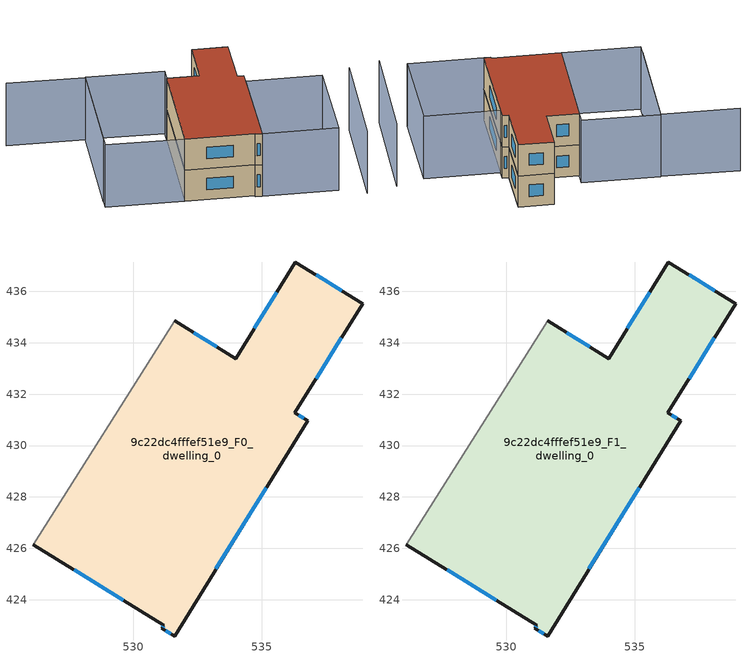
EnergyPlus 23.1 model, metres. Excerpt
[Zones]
9c22dc4fffef51e9_F0_dwelling_0
 floor ground (EU_floor_Construction): 538.92,435.53 536.29,431.27 536.78,430.97 531.6,422.59 531.11,422.89 531.18,423 526.1,426.13 531.6,434.85 533.98,433.39 536.3,437.15 z0
 wall outside (EU_wall_Construction): 526.1,426.13 531.18,423 531.11,422.89 531.6,422.59 536.78,430.97 536.29,431.27 538.92,435.53 536.3,437.15 533.98,433.39 531.6,434.85 z0:3
 wall adiabatic (EU_wall_Construction): 531.6,434.85 526.1,426.13 z0:3
 window (EU_Window_Construction): 533.21,425.2 535.16,428.36 / 531.26,422.79 531.44,422.68 / 531.16,422.96 531.13,422.92 / 527.69,425.16 529.6,423.98 / 533.24,433.84 532.34,434.4 / 535.58,435.98 534.7,434.56 / 538.1,436.03 537.12,436.64 / 537.11,432.6 538.1,434.2 / 536.63,431.07 536.44,431.18 z0.93:2.07
9c22dc4fffef51e9_F1_dwelling_0
 floor to 9c22dc4fffef51e9_F0_dwelling_0 (EU_floor_Construction): 538.92,435.53 536.29,431.27 536.78,430.97 531.6,422.59 531.11,422.89 531.18,423 526.1,426.13 531.6,434.85 533.98,433.39 536.3,437.15 z3
 wall outside (EU_wall_Construction): 526.1,426.13 531.18,423 531.11,422.89 531.6,422.59 536.78,430.97 536.29,431.27 538.92,435.53 536.3,437.15 533.98,433.39 531.6,434.85 z3:6
 wall adiabatic (EU_wall_Construction): 531.6,434.85 526.1,426.13 z3:6
 window (EU_Window_Construction): 533.21,425.2 535.16,428.36 / 531.26,422.79 531.44,422.68 / 531.16,422.96 531.13,422.92 / 527.69,425.16 529.6,423.98 / 533.24,433.84 532.34,434.4 / 535.58,435.98 534.7,434.56 / 538.1,436.03 537.12,436.64 / 537.11,432.6 538.1,434.2 / 536.63,431.07 536.44,431.18 z3.93:5.07
 roof outside (EU_roof_Construction): 531.6,422.59 536.78,430.97 536.29,431.27 538.92,435.53 536.3,437.15 533.98,433.39 531.6,434.85 526.1,426.13 531.18,423 531.11,422.89 z6
shading: 538.57,417.24 544.31,426.25 / 520.83,442.95 526.5,439.37 / 526.5,439.37 520.91,430.51 / 537.12,419.18 531.6,422.59 / 531.6,422.59 536.28,430.16 / 536.28,430.16 541.8,426.75 / 541.8,426.75 537.12,419.18 / 520.41,429.72 526.53,439.42 / 526.53,439.42 532.22,435.83 / 532.22,435.83 526.1,426.13 / 526.1,426.13 520.41,429.72 z0:6
[Building]
EU S2 Campaign: North Axis=0; Terrain=City; Solar Distribution=FullExterior
[Site:Location]
Montreal-Trudeau.Intl.AP: Latitude=45.4667; Longitude=-73.75; Time Zone=-5; Elevation=36
[SizingPeriod:WeatherFileDays]
AnnualSizingPeriod: Begin Month=1; Begin Day of Month=1; End Month=12; End Day of Month=31; Day of Week for Start Day=Monday; Use Weather File Daylight Saving Period=No; Use Weather File Rain and Snow Indicators=No
[MATERIAL]
EU_InternalMass_Material: Roughness=MediumRough; Thickness=0.1; Conductivity=1; Density=1800; Specific Heat=900; Thermal Absorptance=0.9; Solar Absorptance=0.7; Visible Absorptance=0.7
[MATERIAL:NOMASS] Roughness=MediumRough; Thermal Absorptance=0.9; Solar Absorptance=0.7; Visible Absorptance=0.7
Name | Thermal Resistance
EU_wall_NoMass; EU_floor_NoMass | 1.36485
EU_roof_NoMass | 2.55992
[WINDOWMATERIAL:SIMPLEGLAZINGSYSTEM]
EU_Window_SimpleGlazing: UFactor=3.92339; Solar Heat Gain Coefficient=0.8; Visible Transmittance=0.8
[CONSTRUCTION]
EU_wall_Construction: EU_wall_NoMass
EU_roof_Construction: EU_roof_NoMass
EU_floor_Construction: EU_floor_NoMass
EU_Window_Construction: EU_Window_SimpleGlazing
EU_InternalMass_Construction: EU_InternalMass_Material
[ZONE] Type=1; Multiplier=1; Ceiling Height=autocalculate; Volume=240.764; Floor Area=autocalculate; Part of Total Floor Area=Yes
9c22dc4fffef51e9_F0_dwelling_0; 9c22dc4fffef51e9_F1_dwelling_0
[INTERNALMASS] Construction=EU_InternalMass_Construction; Surface Area=80.2547
Name | Zone or ZoneList
9c22dc4fffef51e9_F0_dwelling_0_EU_InternalMass | 9c22dc4fffef51e9_F0_dwelling_0
9c22dc4fffef51e9_F1_dwelling_0_EU_InternalMass | 9c22dc4fffef51e9_F1_dwelling_0
[OTHEREQUIPMENT] Fuel Type=Electricity; Design Level Calculation Method=Watts/Area; Power per Zone Floor Area=1; Fraction Latent=0; Fraction Radiant=0; Fraction Lost=0; Carbon Dioxide Generation Rate=0; EndUse Subcategory=EU_Step8_InternalGains
Name | Zone or ZoneList or Space or SpaceList | Schedule
EU_Step8_InternalGain_9c22dc4fffef51e9_F0_dwelling_0_f000 | 9c22dc4fffef51e9_F0_dwelling_0 | EU_Step8_GainSchedule_9c22dc4fffef51e9_F0_dwelling_0_f000
EU_Step8_InternalGain_9c22dc4fffef51e9_F1_dwelling_0_f000 | 9c22dc4fffef51e9_F1_dwelling_0 | EU_Step8_GainSchedule_9c22dc4fffef51e9_F1_dwelling_0_f000
[ZONEVENTILATION:DESIGNFLOWRATE] Schedule=EU_AlwaysOn; Design Flow Rate Calculation Method=AirChanges/Hour; Air Changes per Hour=0.860309; Ventilation Type=Natural; Fan Pressure Rise=0; Fan Total Efficiency=1; Constant Term Coefficient=1; Temperature Term Coefficient=0; Velocity Term Coefficient=0; Velocity Squared Term Coefficient=0; Minimum Indoor Temperature=-100; Maximum Indoor Temperature=100; Delta Temperature=-100; Minimum Outdoor Temperature=-100; Maximum Outdoor Temperature=100; Maximum Wind Speed=40
Name | Zone or ZoneList or Space or SpaceList
EU_ConstantAir_9c22dc4fffef51e9_F0_dwelling_0 | 9c22dc4fffef51e9_F0_dwelling_0
EU_ConstantAir_9c22dc4fffef51e9_F1_dwelling_0 | 9c22dc4fffef51e9_F1_dwelling_0
[HVACTEMPLATE:THERMOSTAT] Constant Heating Setpoint=20; Constant Cooling Setpoint=50
EU_HeatOnly_9c22dc4fffef51e9_F0_dwelling_0; EU_HeatOnly_9c22dc4fffef51e9_F1_dwelling_0
[HVACTEMPLATE:ZONE:IDEALLOADSAIRSYSTEM] System Availability Schedule=EU_AlwaysOn; Maximum Heating Supply Air Temperature=50; Minimum Cooling Supply Air Temperature=13; Maximum Heating Supply Air Humidity Ratio=0.0156; Minimum Cooling Supply Air Humidity Ratio=0.0077; Heating Limit=NoLimit; Cooling Limit=NoLimit; Heating Availability Schedule=EU_AlwaysOn; Cooling Availability Schedule=EU_CoolingOff; Dehumidification Control Type=ConstantSensibleHeatRatio; Cooling Sensible Heat Ratio=0.7; Dehumidification Setpoint=60; Humidification Control Type=None; Humidification Setpoint=30; Outdoor Air Method=None; Outdoor Air Flow Rate per Person=0.00944; Outdoor Air Flow Rate per Zone Floor Area=0; Outdoor Air Flow Rate per Zone=0; Demand Controlled Ventilation Type=None; Outdoor Air Economizer Type=NoEconomizer; Heat Recovery Type=None; Sensible Heat Recovery Effectiveness=0.7; Latent Heat Recovery Effectiveness=0.65
Name | Template Thermostat
9c22dc4fffef51e9_F0_dwelling_0 | EU_HeatOnly_9c22dc4fffef51e9_F0_dwelling_0
9c22dc4fffef51e9_F1_dwelling_0 | EU_HeatOnly_9c22dc4fffef51e9_F1_dwelling_0
[SIZING:ZONE] Zone Cooling Design Supply Air Temperature Input Method=SupplyAirTemperature; Zone Cooling Design Supply Air Temperature=13; Zone Heating Design Supply Air Temperature Input Method=SupplyAirTemperature; Zone Heating Design Supply Air Temperature=50; Zone Cooling Design Supply Air Humidity Ratio=0.008; Zone Heating Design Supply Air Humidity Ratio=0.008; Cooling Design Air Flow Method=DesignDay; Cooling Design Air Flow Rate=0; Cooling Minimum Air Flow per Zone Floor Area=0.000762; Cooling Minimum Air Flow=0; Cooling Minimum Air Flow Fraction=0.2; Heating Design Air Flow Method=DesignDay; Heating Design Air Flow Rate=0; Heating Maximum Air Flow per Zone Floor Area=0.002032; Heating Maximum Air Flow=0.141576; Heating Maximum Air Flow Fraction=0.3; Account for Dedicated Outdoor Air System=No; Dedicated Outdoor Air System Control Strategy=NeutralSupplyAir; Dedicated Outdoor Air Low Setpoint Temperature for Design=autosize; Dedicated Outdoor Air High Setpoint Temperature for Design=autosize; Zone Load Sizing Method=Sensible Load Only No Latent Load; Zone Latent Cooling Design Supply Air Humidity Ratio Input Method=HumidityRatioDifference; Zone Cooling Design Supply Air Humidity Ratio Difference=0.005; Zone Latent Heating Design Supply Air Humidity Ratio Input Method=HumidityRatioDifference; Zone Humidification Design Supply Air Humidity Ratio Difference=0.005
9c22dc4fffef51e9_F0_dwelling_0; 9c22dc4fffef51e9_F1_dwelling_0
[SCHEDULE:CONSTANT]
Name | Hourly Value
EU_AlwaysOn | 1
EU_CoolingOff | 0
[SCHEDULE:FILE] Column Number=1; Rows to Skip at Top=0; Number of Hours of Data=8760; Column Separator=Comma; Interpolate to Timestep=No; Minutes per Item=60; Adjust Schedule for Daylight Savings=Yes
Name | File
EU_Step8_GainSchedule_9c22dc4fffef51e9_F0_dwelling_0_f000 | ../../schedules/9c22dc4fffef51e9/9c22dc4fffef51e9_F0_dwelling_0_f000_gain.csv
EU_Step8_GainSchedule_9c22dc4fffef51e9_F1_dwelling_0_f000 | ../../schedules/9c22dc4fffef51e9/9c22dc4fffef51e9_F1_dwelling_0_f000_gain.csv
